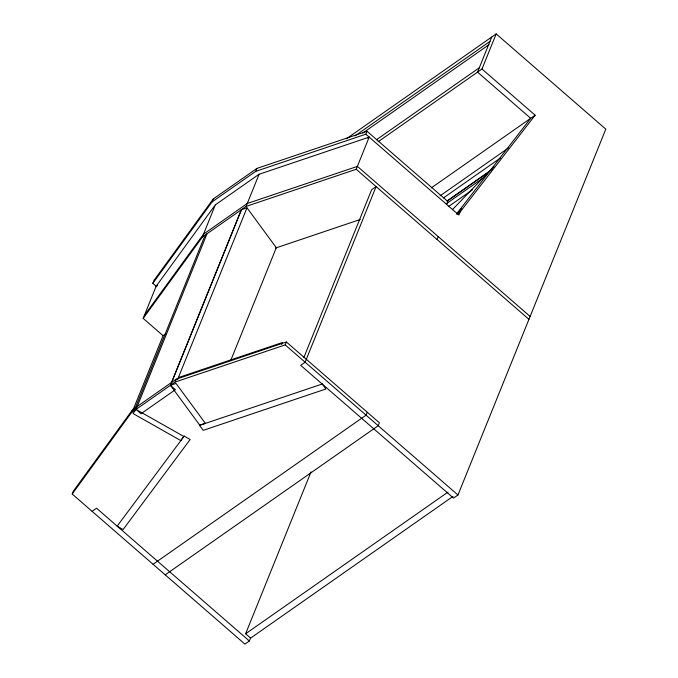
<?xml version="1.0" encoding="UTF-8"?>
<svg xmlns="http://www.w3.org/2000/svg" width="678" height="678" viewBox="0 0 678 678"><rect width="100%" height="100%" fill="white"/><g stroke="black" fill="none" stroke-linecap="round" stroke-linejoin="round"><path stroke-width="1.02" d="M156.779 286.76L152.821 283.319L153.999 280.387L213.223 199.001L256.894 168.432L367.01 131.261L447.87 201.519L446.692 204.442M250.555 638.049L249.368 640.99L244.928 644.1L72.199 494.033L73.377 491.101L132.6 409.715L176.272 379.146L286.387 341.975L379.409 422.792L378.222 425.716L165.212 574.842M143.177 318.389L156.16 286.218L215.341 204.815L202.391 237.012L143.177 318.389L163 335.61M152.821 283.319L212.036 201.934L213.223 199.001M72.199 494.033L131.413 412.648L132.6 409.715M132.939 410.275L163.059 335.712L166.017 333.644M135.024 408.622L203.993 237.91L206.993 233.791L136.032 409.41L133.041 413.529L180.738 440.556L183.73 436.429L136.032 409.41L141.016 413.741L175.407 389.664L170.424 385.333L241.385 209.714M212.036 201.934L255.708 171.356L256.894 168.432M170.458 385.316L176.034 383.434L205.349 423.318L199.773 425.199L170.458 385.316L241.41 209.697L246.987 207.815L276.302 247.707L230.715 360.526M131.413 412.648L175.085 382.07L176.272 379.146M202.391 237.012L246.072 206.434L259.106 174.221L215.375 204.832M177.577 379.553L246.987 207.815M255.708 171.356L365.823 134.193L367.01 131.261M281.667 344.449L282.455 342.5L178.365 377.595M175.085 382.07L285.201 344.907L286.387 341.975M246.072 206.434L356.187 169.271L369.196 137.117L259.064 174.271M303.871 357.476L371.654 189.713L376.087 186.603L305.134 362.221L300.693 365.332L453.514 498.101L457.955 494.991L605.801 129.151L496.177 33.9L346.424 138.744M452.997 496.406L250.597 638.108L245.614 633.777L311.024 471.88M491.736 37.01L477.549 72.131L530.696 118.311L456.879 213.528M378.078 141.77L481.982 69.02L496.177 33.9M367.247 412.232L366.061 415.156L153.059 564.282M437.047 239.52L438.225 236.588M481.982 69.02L535.137 115.201L460.023 212.095L458.845 215.011L365.823 134.193M144.329 315.482L203.578 234.079M133.507 410.258L135.38 407.698M452.387 209.688L493.948 166.5M456.506 213.934L461.642 208.595M203.553 234.105L247.275 203.485L357.374 166.398M355.026 135.863L489.965 41.4M362.747 133.066L489.024 44.655M156.186 286.243L157.669 285.209M367.713 138.151L369.196 137.117M376.392 139.804L479.321 67.741M431.225 187.95L535.137 115.201M440.064 195.832L508.398 147.999M443.395 197.951L500.432 158.008M447.158 200.883L492.101 169.424M447.217 201.095L488.821 171.958M446.361 203.722L482.685 178.297M448.353 206.68L472.574 189.73M457.065 214.163L460.023 212.095M92.106 511.331L96.547 508.22L249.368 640.99M245.614 633.777L448.014 492.075M275.471 248.089L360.247 219.494M357.365 166.339L530.145 316.457M356.187 169.271L528.967 319.38M285.201 344.907L457.955 494.991M184.204 436.098L117.158 526.128L123.091 529.543L190.145 439.514L184.204 436.098M322.211 384.019L199.527 425.386L203.197 430.369L325.872 389.002L322.211 384.019"/></g></svg>
